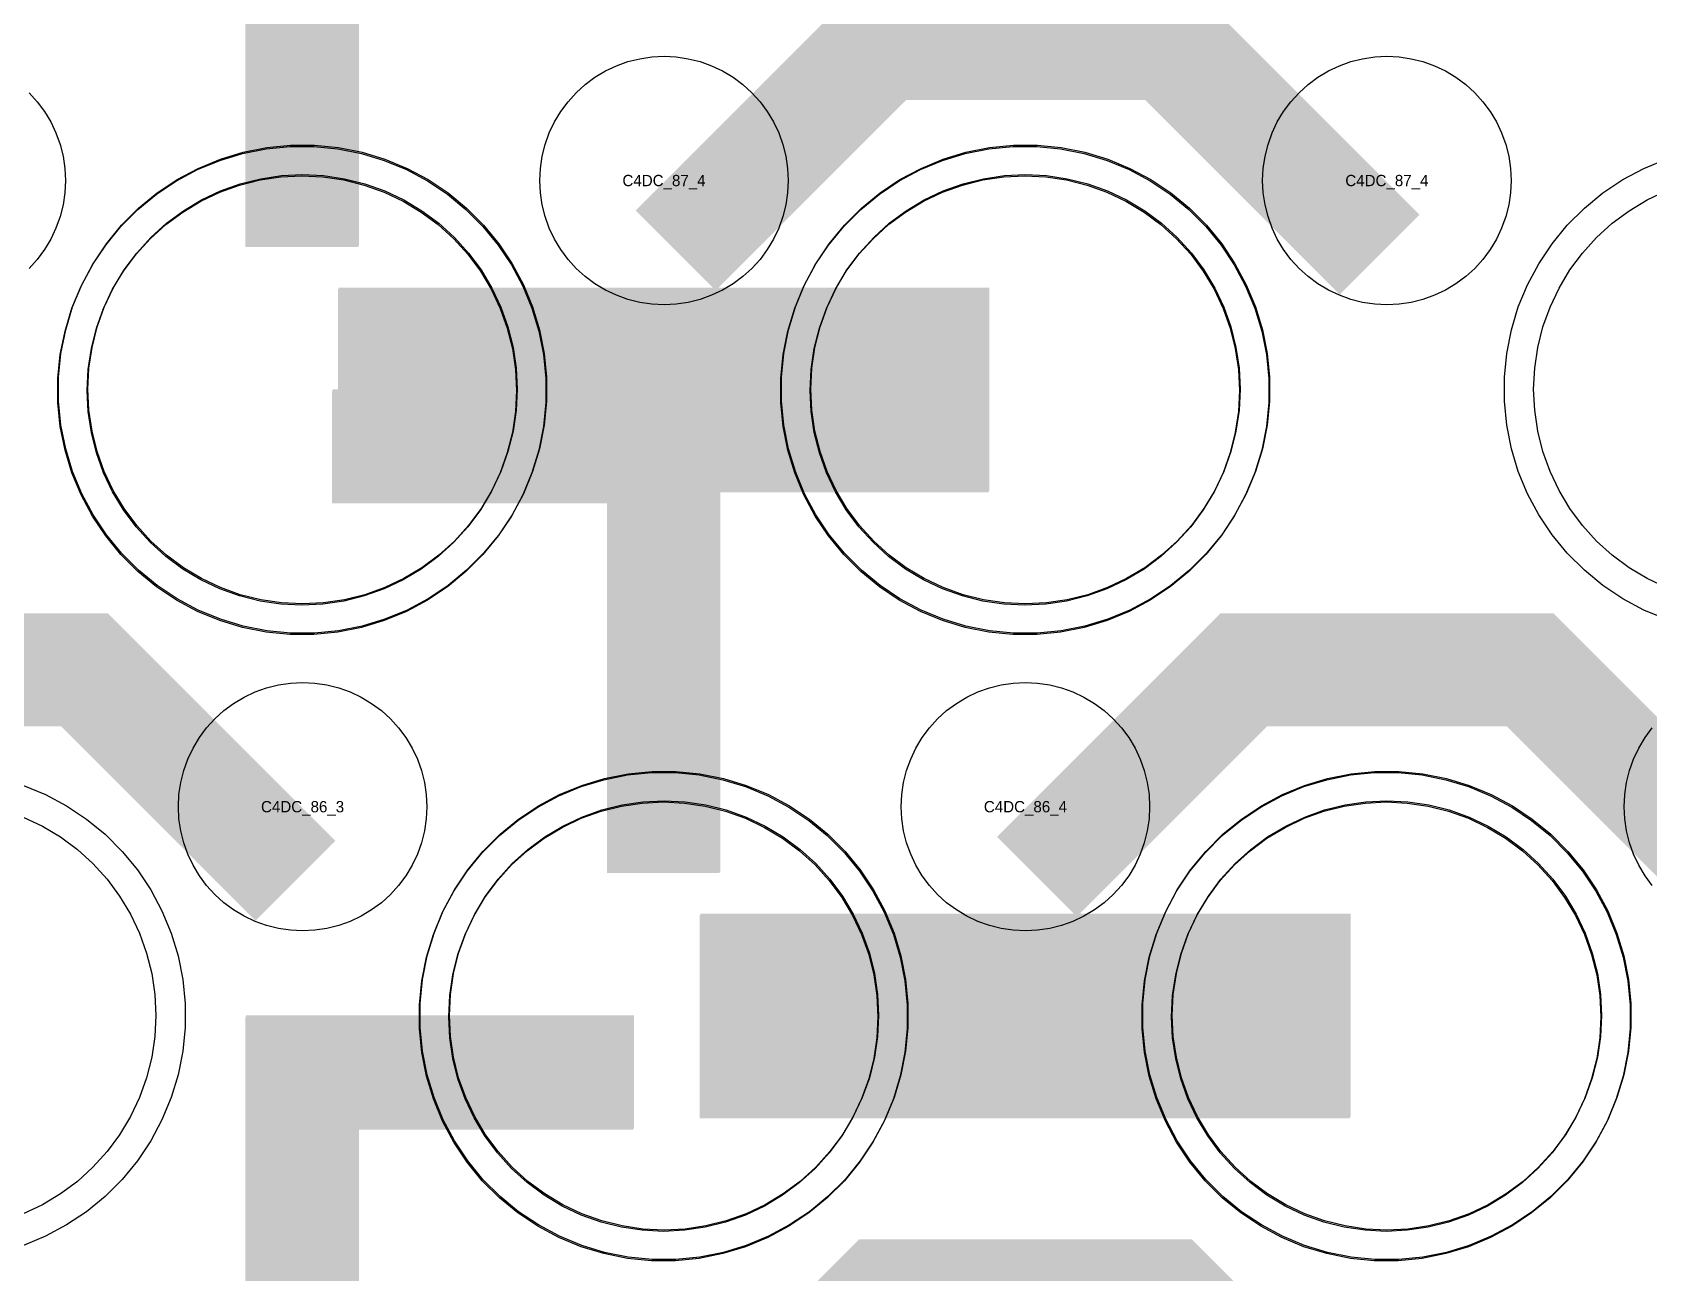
# Model space of a CAD drawing. Extents: x -11880 to 11880, y -14992 to 14992.
# Drawn here: x -10859.8 to -10502.1, y -2980 to -2705.5 of the extents above; entities that cross this region are included whole.
import ezdxf
from ezdxf.enums import TextEntityAlignment as Align

# ---------------------------------------------------------------- set-up
doc = ezdxf.new("R2010")
doc.units = 0
doc.header["$MEASUREMENT"] = 0
for name, color, linetype in [('GDS_775_DT_237', 138, 'CONTINUOUS'), ('RDL1_FS', 34, 'CONTINUOUS'), ('RDL_BS', 160, 'CONTINUOUS')]:
    doc.layers.add(name, color=color, linetype=linetype)

msp = doc.modelspace()

# ---------------------------------------------------------------- linework, layer by layer
at = {"layer": 'RDL1_FS', "color": 241, "true_color": 0xf7abae}
for points in [[(-10800.149, -2832.281), (-10804.806, -2832.052), (-10809.417, -2831.368), (-10813.94, -2830.236), (-10818.33, -2828.664), (-10822.544, -2826.672), (-10826.544, -2824.274), (-10830.289, -2821.496), (-10833.743, -2818.366), (-10836.873, -2814.912), (-10839.651, -2811.167), (-10842.049, -2807.167), (-10844.041, -2802.953), (-10845.613, -2798.563), (-10846.745, -2794.04), (-10847.429, -2789.429), (-10847.658, -2784.772), (-10847.429, -2780.115), (-10846.745, -2775.504), (-10845.613, -2770.981), (-10844.041, -2766.591), (-10842.049, -2762.377), (-10839.651, -2758.377), (-10836.873, -2754.632), (-10833.743, -2751.178), (-10830.289, -2748.048), (-10826.544, -2745.27), (-10822.544, -2742.872), (-10818.33, -2740.88), (-10813.94, -2739.308), (-10809.417, -2738.176), (-10804.806, -2737.492), (-10800.149, -2737.263), (-10795.492, -2737.492), (-10790.881, -2738.176), (-10786.358, -2739.308), (-10781.968, -2740.88), (-10777.754, -2742.872), (-10773.754, -2745.27), (-10770.009, -2748.048), (-10766.555, -2751.178), (-10763.425, -2754.632), (-10760.647, -2758.377), (-10758.249, -2762.377), (-10756.257, -2766.591), (-10754.685, -2770.981), (-10753.553, -2775.504), (-10752.869, -2780.115), (-10752.64, -2784.772), (-10752.869, -2789.429), (-10753.553, -2794.04), (-10754.685, -2798.563), (-10756.257, -2802.953), (-10758.249, -2807.167), (-10760.647, -2811.167), (-10763.425, -2814.912), (-10766.555, -2818.366), (-10770.009, -2821.496), (-10773.754, -2824.274), (-10777.754, -2826.672), (-10781.968, -2828.664), (-10786.358, -2830.236), (-10790.881, -2831.368), (-10795.492, -2832.052)], [(-10640.149, -2832.281), (-10644.806, -2832.052), (-10649.417, -2831.368), (-10653.94, -2830.236), (-10658.33, -2828.664), (-10662.544, -2826.672), (-10666.544, -2824.274), (-10670.289, -2821.496), (-10673.743, -2818.366), (-10676.873, -2814.912), (-10679.651, -2811.167), (-10682.049, -2807.167), (-10684.041, -2802.953), (-10685.613, -2798.563), (-10686.745, -2794.04), (-10687.429, -2789.429), (-10687.658, -2784.772), (-10687.429, -2780.115), (-10686.745, -2775.504), (-10685.613, -2770.981), (-10684.041, -2766.591), (-10682.049, -2762.377), (-10679.651, -2758.377), (-10676.873, -2754.632), (-10673.743, -2751.178), (-10670.289, -2748.048), (-10666.544, -2745.27), (-10662.544, -2742.872), (-10658.33, -2740.88), (-10653.94, -2739.308), (-10649.417, -2738.176), (-10644.806, -2737.492), (-10640.149, -2737.263), (-10635.492, -2737.492), (-10630.881, -2738.176), (-10626.358, -2739.308), (-10621.968, -2740.88), (-10617.754, -2742.872), (-10613.754, -2745.27), (-10610.009, -2748.048), (-10606.555, -2751.178), (-10603.425, -2754.632), (-10600.647, -2758.377), (-10598.249, -2762.377), (-10596.257, -2766.591), (-10594.685, -2770.981), (-10593.553, -2775.504), (-10592.869, -2780.115), (-10592.64, -2784.772), (-10592.869, -2789.429), (-10593.553, -2794.04), (-10594.685, -2798.563), (-10596.257, -2802.953), (-10598.249, -2807.167), (-10600.647, -2811.167), (-10603.425, -2814.912), (-10606.555, -2818.366), (-10610.009, -2821.496), (-10613.754, -2824.274), (-10617.754, -2826.672), (-10621.968, -2828.664), (-10626.358, -2830.236), (-10630.881, -2831.368), (-10635.492, -2832.052)], [(-10720.149, -2970.846), (-10724.806, -2970.617), (-10729.417, -2969.933), (-10733.94, -2968.801), (-10738.33, -2967.229), (-10742.544, -2965.237), (-10746.544, -2962.839), (-10750.289, -2960.061), (-10753.743, -2956.931), (-10756.873, -2953.477), (-10759.651, -2949.732), (-10762.049, -2945.732), (-10764.041, -2941.518), (-10765.613, -2937.128), (-10766.745, -2932.605), (-10767.429, -2927.994), (-10767.658, -2923.337), (-10767.429, -2918.68), (-10766.745, -2914.069), (-10765.613, -2909.546), (-10764.041, -2905.156), (-10762.049, -2900.942), (-10759.651, -2896.942), (-10756.873, -2893.197), (-10753.743, -2889.743), (-10750.289, -2886.613), (-10746.544, -2883.835), (-10742.544, -2881.437), (-10738.33, -2879.445), (-10733.94, -2877.873), (-10729.417, -2876.741), (-10724.806, -2876.057), (-10720.149, -2875.828), (-10715.492, -2876.057), (-10710.881, -2876.741), (-10706.358, -2877.873), (-10701.968, -2879.445), (-10697.754, -2881.437), (-10693.754, -2883.835), (-10690.009, -2886.613), (-10686.555, -2889.743), (-10683.425, -2893.197), (-10680.647, -2896.942), (-10678.249, -2900.942), (-10676.257, -2905.156), (-10674.685, -2909.546), (-10673.553, -2914.069), (-10672.869, -2918.68), (-10672.64, -2923.337), (-10672.869, -2927.994), (-10673.553, -2932.605), (-10674.685, -2937.128), (-10676.257, -2941.518), (-10678.249, -2945.732), (-10680.647, -2949.732), (-10683.425, -2953.477), (-10686.555, -2956.931), (-10690.009, -2960.061), (-10693.754, -2962.839), (-10697.754, -2965.237), (-10701.968, -2967.229), (-10706.358, -2968.801), (-10710.881, -2969.933), (-10715.492, -2970.617)], [(-10560.149, -2970.846), (-10564.806, -2970.617), (-10569.417, -2969.933), (-10573.94, -2968.801), (-10578.33, -2967.229), (-10582.544, -2965.237), (-10586.544, -2962.839), (-10590.289, -2960.061), (-10593.743, -2956.931), (-10596.873, -2953.477), (-10599.651, -2949.732), (-10602.049, -2945.732), (-10604.041, -2941.518), (-10605.613, -2937.128), (-10606.745, -2932.605), (-10607.429, -2927.994), (-10607.658, -2923.337), (-10607.429, -2918.68), (-10606.745, -2914.069), (-10605.613, -2909.546), (-10604.041, -2905.156), (-10602.049, -2900.942), (-10599.651, -2896.942), (-10596.873, -2893.197), (-10593.743, -2889.743), (-10590.289, -2886.613), (-10586.544, -2883.835), (-10582.544, -2881.437), (-10578.33, -2879.445), (-10573.94, -2877.873), (-10569.417, -2876.741), (-10564.806, -2876.057), (-10560.149, -2875.828), (-10555.492, -2876.057), (-10550.881, -2876.741), (-10546.358, -2877.873), (-10541.968, -2879.445), (-10537.754, -2881.437), (-10533.754, -2883.835), (-10530.009, -2886.613), (-10526.555, -2889.743), (-10523.425, -2893.197), (-10520.647, -2896.942), (-10518.249, -2900.942), (-10516.257, -2905.156), (-10514.685, -2909.546), (-10513.553, -2914.069), (-10512.869, -2918.68), (-10512.64, -2923.337), (-10512.869, -2927.994), (-10513.553, -2932.605), (-10514.685, -2937.128), (-10516.257, -2941.518), (-10518.249, -2945.732), (-10520.647, -2949.732), (-10523.425, -2953.477), (-10526.555, -2956.931), (-10530.009, -2960.061), (-10533.754, -2962.839), (-10537.754, -2965.237), (-10541.968, -2967.229), (-10546.358, -2968.801), (-10550.881, -2969.933), (-10555.492, -2970.617)]]:
    msp.add_lwpolyline(points, close=True, dxfattribs=at)
at = {"layer": 'RDL1_FS'}
for points in [[(-10800, -2831.999), (-10804.657, -2831.77), (-10809.268, -2831.086), (-10813.791, -2829.954), (-10818.181, -2828.382), (-10822.395, -2826.39), (-10826.395, -2823.992), (-10830.14, -2821.214), (-10833.594, -2818.084), (-10836.724, -2814.63), (-10839.502, -2810.885), (-10841.9, -2806.885), (-10843.892, -2802.671), (-10845.464, -2798.281), (-10846.596, -2793.758), (-10847.28, -2789.147), (-10847.509, -2784.49), (-10847.28, -2779.833), (-10846.596, -2775.222), (-10845.464, -2770.699), (-10843.892, -2766.309), (-10841.9, -2762.095), (-10839.502, -2758.095), (-10836.724, -2754.35), (-10833.594, -2750.896), (-10830.14, -2747.766), (-10826.395, -2744.988), (-10822.395, -2742.59), (-10818.181, -2740.598), (-10813.791, -2739.026), (-10809.268, -2737.894), (-10804.657, -2737.21), (-10800, -2736.981), (-10795.343, -2737.21), (-10790.732, -2737.894), (-10786.209, -2739.026), (-10781.819, -2740.598), (-10777.605, -2742.59), (-10773.605, -2744.988), (-10769.86, -2747.766), (-10766.406, -2750.896), (-10763.276, -2754.35), (-10760.498, -2758.095), (-10758.1, -2762.095), (-10756.108, -2766.309), (-10754.536, -2770.699), (-10753.404, -2775.222), (-10752.72, -2779.833), (-10752.491, -2784.49), (-10752.72, -2789.147), (-10753.404, -2793.758), (-10754.536, -2798.281), (-10756.108, -2802.671), (-10758.1, -2806.885), (-10760.498, -2810.885), (-10763.276, -2814.63), (-10766.406, -2818.084), (-10769.86, -2821.214), (-10773.605, -2823.992), (-10777.605, -2826.39), (-10781.819, -2828.382), (-10786.209, -2829.954), (-10790.732, -2831.086), (-10795.343, -2831.77)], [(-10640, -2831.999), (-10644.657, -2831.77), (-10649.268, -2831.086), (-10653.791, -2829.954), (-10658.181, -2828.382), (-10662.395, -2826.39), (-10666.395, -2823.992), (-10670.14, -2821.214), (-10673.594, -2818.084), (-10676.724, -2814.63), (-10679.502, -2810.885), (-10681.9, -2806.885), (-10683.892, -2802.671), (-10685.464, -2798.281), (-10686.596, -2793.758), (-10687.28, -2789.147), (-10687.509, -2784.49), (-10687.28, -2779.833), (-10686.596, -2775.222), (-10685.464, -2770.699), (-10683.892, -2766.309), (-10681.9, -2762.095), (-10679.502, -2758.095), (-10676.724, -2754.35), (-10673.594, -2750.896), (-10670.14, -2747.766), (-10666.395, -2744.988), (-10662.395, -2742.59), (-10658.181, -2740.598), (-10653.791, -2739.026), (-10649.268, -2737.894), (-10644.657, -2737.21), (-10640, -2736.981), (-10635.343, -2737.21), (-10630.732, -2737.894), (-10626.209, -2739.026), (-10621.819, -2740.598), (-10617.605, -2742.59), (-10613.605, -2744.988), (-10609.86, -2747.766), (-10606.406, -2750.896), (-10603.276, -2754.35), (-10600.498, -2758.095), (-10598.1, -2762.095), (-10596.108, -2766.309), (-10594.536, -2770.699), (-10593.404, -2775.222), (-10592.72, -2779.833), (-10592.491, -2784.49), (-10592.72, -2789.147), (-10593.404, -2793.758), (-10594.536, -2798.281), (-10596.108, -2802.671), (-10598.1, -2806.885), (-10600.498, -2810.885), (-10603.276, -2814.63), (-10606.406, -2818.084), (-10609.86, -2821.214), (-10613.605, -2823.992), (-10617.605, -2826.39), (-10621.819, -2828.382), (-10626.209, -2829.954), (-10630.732, -2831.086), (-10635.343, -2831.77)], [(-10720, -2970.564), (-10724.657, -2970.335), (-10729.268, -2969.651), (-10733.791, -2968.519), (-10738.181, -2966.947), (-10742.395, -2964.955), (-10746.395, -2962.557), (-10750.14, -2959.779), (-10753.594, -2956.649), (-10756.724, -2953.195), (-10759.502, -2949.45), (-10761.9, -2945.45), (-10763.892, -2941.236), (-10765.464, -2936.846), (-10766.596, -2932.323), (-10767.28, -2927.712), (-10767.509, -2923.055), (-10767.28, -2918.398), (-10766.596, -2913.787), (-10765.464, -2909.264), (-10763.892, -2904.874), (-10761.9, -2900.66), (-10759.502, -2896.66), (-10756.724, -2892.915), (-10753.594, -2889.461), (-10750.14, -2886.331), (-10746.395, -2883.553), (-10742.395, -2881.155), (-10738.181, -2879.163), (-10733.791, -2877.591), (-10729.268, -2876.459), (-10724.657, -2875.775), (-10720, -2875.546), (-10715.343, -2875.775), (-10710.732, -2876.459), (-10706.209, -2877.591), (-10701.819, -2879.163), (-10697.605, -2881.155), (-10693.605, -2883.553), (-10689.86, -2886.331), (-10686.406, -2889.461), (-10683.276, -2892.915), (-10680.498, -2896.66), (-10678.1, -2900.66), (-10676.108, -2904.874), (-10674.536, -2909.264), (-10673.404, -2913.787), (-10672.72, -2918.398), (-10672.491, -2923.055), (-10672.72, -2927.712), (-10673.404, -2932.323), (-10674.536, -2936.846), (-10676.108, -2941.236), (-10678.1, -2945.45), (-10680.498, -2949.45), (-10683.276, -2953.195), (-10686.406, -2956.649), (-10689.86, -2959.779), (-10693.605, -2962.557), (-10697.605, -2964.955), (-10701.819, -2966.947), (-10706.209, -2968.519), (-10710.732, -2969.651), (-10715.343, -2970.335)], [(-10560, -2970.564), (-10564.657, -2970.335), (-10569.268, -2969.651), (-10573.791, -2968.519), (-10578.181, -2966.947), (-10582.395, -2964.955), (-10586.395, -2962.557), (-10590.14, -2959.779), (-10593.594, -2956.649), (-10596.724, -2953.195), (-10599.502, -2949.45), (-10601.9, -2945.45), (-10603.892, -2941.236), (-10605.464, -2936.846), (-10606.596, -2932.323), (-10607.28, -2927.712), (-10607.509, -2923.055), (-10607.28, -2918.398), (-10606.596, -2913.787), (-10605.464, -2909.264), (-10603.892, -2904.874), (-10601.9, -2900.66), (-10599.502, -2896.66), (-10596.724, -2892.915), (-10593.594, -2889.461), (-10590.14, -2886.331), (-10586.395, -2883.553), (-10582.395, -2881.155), (-10578.181, -2879.163), (-10573.791, -2877.591), (-10569.268, -2876.459), (-10564.657, -2875.775), (-10560, -2875.546), (-10555.343, -2875.775), (-10550.732, -2876.459), (-10546.209, -2877.591), (-10541.819, -2879.163), (-10537.605, -2881.155), (-10533.605, -2883.553), (-10529.86, -2886.331), (-10526.406, -2889.461), (-10523.276, -2892.915), (-10520.498, -2896.66), (-10518.1, -2900.66), (-10516.108, -2904.874), (-10514.536, -2909.264), (-10513.404, -2913.787), (-10512.72, -2918.398), (-10512.491, -2923.055), (-10512.72, -2927.712), (-10513.404, -2932.323), (-10514.536, -2936.846), (-10516.108, -2941.236), (-10518.1, -2945.45), (-10520.498, -2949.45), (-10523.276, -2953.195), (-10526.406, -2956.649), (-10529.86, -2959.779), (-10533.605, -2962.557), (-10537.605, -2964.955), (-10541.819, -2966.947), (-10546.209, -2968.519), (-10550.732, -2969.651), (-10555.343, -2970.335)]]:
    msp.add_lwpolyline(points, close=True, dxfattribs=at)
for points in [[(-10498.181, -2828.382), (-10502.395, -2826.39), (-10506.395, -2823.992), (-10510.14, -2821.214), (-10513.594, -2818.084), (-10516.724, -2814.63), (-10519.502, -2810.885), (-10521.9, -2806.885), (-10523.892, -2802.671), (-10525.464, -2798.281), (-10526.596, -2793.758), (-10527.28, -2789.147), (-10527.509, -2784.49), (-10527.28, -2779.833), (-10526.596, -2775.222), (-10525.464, -2770.699), (-10523.892, -2766.309), (-10521.9, -2762.095), (-10519.502, -2758.095), (-10516.724, -2754.35), (-10513.594, -2750.896), (-10510.14, -2747.766), (-10506.395, -2744.988), (-10502.395, -2742.59), (-10498.181, -2740.598)], [(-10861.819, -2879.163), (-10857.605, -2881.155), (-10853.605, -2883.553), (-10849.86, -2886.331), (-10846.406, -2889.461), (-10843.276, -2892.915), (-10840.498, -2896.66), (-10838.1, -2900.66), (-10836.108, -2904.874), (-10834.536, -2909.264), (-10833.404, -2913.787), (-10832.72, -2918.398), (-10832.491, -2923.055), (-10832.72, -2927.712), (-10833.404, -2932.323), (-10834.536, -2936.846), (-10836.108, -2941.236), (-10838.1, -2945.45), (-10840.498, -2949.45), (-10843.276, -2953.195), (-10846.406, -2956.649), (-10849.86, -2959.779), (-10853.605, -2962.557), (-10857.605, -2964.955), (-10861.819, -2966.947)]]:
    msp.add_lwpolyline(points, dxfattribs=at)
for points in [[(-10791.998, -2784.49, 45, 45, 0), (-10719.998, -2784.49, 45, 45, 0)], [(-10719.998, -2784.49, 45, 45, 0), (-10647.998, -2784.49, 45, 45, 0)], [(-10711.998, -2923.055, 45, 45, 0), (-10639.998, -2923.055, 45, 45, 0)], [(-10639.998, -2923.055, 45, 45, 0), (-10567.998, -2923.055, 45, 45, 0)]]:
    msp.add_lwpolyline(points, format="xyseb", dxfattribs=at)
at = {"layer": 'RDL1_FS', "color": 241, "true_color": 0xf7abae}
for points in [[(-10792.147, -2784.772, 45, 45, 0), (-10720.147, -2784.772, 45, 45, 0)], [(-10720.147, -2784.772, 45, 45, 0), (-10648.147, -2784.772, 45, 45, 0)], [(-10712.147, -2923.337, 45, 45, 0), (-10640.147, -2923.337, 45, 45, 0)], [(-10640.147, -2923.337, 45, 45, 0), (-10568.147, -2923.337, 45, 45, 0)]]:
    msp.add_lwpolyline(points, format="xyseb", dxfattribs=at)
at = {"layer": 'RDL_BS', "color": 241, "true_color": 0xf7abae}
for points in [[(-10800.149, -2752.984, 25, 25, 0), (-10800.149, -2646.207, 25, 25, 0)], [(-10800.149, -2752.984, 25, 25, 0), (-10800.149, -2646.207, 25, 25, 0)], [(-10720.149, -2891.549, 25, 25, 0), (-10720.149, -2784.772, 25, 25, 0)], [(-10720.149, -2891.549, 25, 25, 0), (-10720.149, -2784.772, 25, 25, 0)], [(-10707.649, -2797.272, 25, 25, 0), (-10793.482, -2797.272, 25, 25, 0)], [(-10707.649, -2797.272, 25, 25, 0), (-10772.316, -2797.272, 25, 25, 0)], [(-10800.149, -3030.114, 25, 25, 0), (-10800.149, -2923.337, 25, 25, 0)], [(-10800.149, -3030.114, 25, 25, 0), (-10800.149, -2923.337, 25, 25, 0)], [(-10812.649, -2935.837, 25, 25, 0), (-10747.982, -2935.837, 25, 25, 0)], [(-10812.649, -2935.837, 25, 25, 0), (-10726.816, -2935.837, 25, 25, 0)]]:
    msp.add_lwpolyline(points, format="xyseb", dxfattribs=at)
at = {"layer": 'RDL_BS'}
for points in [[(-10800, -2752.702, 25, 25, 0), (-10800, -2645.925, 25, 25, 0)], [(-10800, -2752.702, 25, 25, 0), (-10800, -2645.925, 25, 25, 0)], [(-10717.438, -2753.804, 25, 25, 0), (-10671.623, -2707.989, 25, 25, 0), (-10638.07, -2707.989, 25, 25, 0)], [(-10561.599, -2754.703, 25, 25, 0), (-10608.313, -2707.989, 25, 25, 0), (-10638.071, -2707.989, 25, 25, 0)], [(-10720, -2891.267, 25, 25, 0), (-10720, -2784.49, 25, 25, 0)], [(-10720, -2891.267, 25, 25, 0), (-10720, -2784.49, 25, 25, 0)], [(-10707.5, -2796.99, 25, 25, 0), (-10793.333, -2796.99, 25, 25, 0)], [(-10707.5, -2796.99, 25, 25, 0), (-10772.167, -2796.99, 25, 25, 0)], [(-10801.599, -2893.268, 25, 25, 0), (-10848.313, -2846.554, 25, 25, 0), (-10878.071, -2846.554, 25, 25, 0)], [(-10637.438, -2892.369, 25, 25, 0), (-10591.623, -2846.554, 25, 25, 0), (-10558.07, -2846.554, 25, 25, 0)], [(-10481.599, -2893.268, 25, 25, 0), (-10528.313, -2846.554, 25, 25, 0), (-10558.071, -2846.554, 25, 25, 0)], [(-10800, -3029.832, 25, 25, 0), (-10800, -2923.055, 25, 25, 0)], [(-10800, -3029.832, 25, 25, 0), (-10800, -2923.055, 25, 25, 0)], [(-10812.5, -2935.555, 25, 25, 0), (-10747.833, -2935.555, 25, 25, 0)], [(-10812.5, -2935.555, 25, 25, 0), (-10726.667, -2935.555, 25, 25, 0)], [(-10717.438, -3030.934, 25, 25, 0), (-10671.623, -2985.119, 25, 25, 0), (-10638.07, -2985.119, 25, 25, 0)], [(-10561.599, -3031.833, 25, 25, 0), (-10608.313, -2985.119, 25, 25, 0), (-10638.071, -2985.119, 25, 25, 0)]]:
    msp.add_lwpolyline(points, format="xyseb", dxfattribs=at)
for points in [[(-10720, -2765.796), (-10722.693, -2765.664), (-10725.365, -2765.268), (-10727.984, -2764.611), (-10730.519, -2763.704), (-10732.956, -2762.552), (-10735.28, -2761.159), (-10737.443, -2759.556), (-10739.442, -2757.744), (-10741.254, -2755.745), (-10742.857, -2753.582), (-10744.25, -2751.258), (-10745.402, -2748.821), (-10746.309, -2746.286), (-10746.966, -2743.667), (-10747.362, -2740.995), (-10747.494, -2738.302), (-10747.362, -2735.609), (-10746.966, -2732.937), (-10746.309, -2730.318), (-10745.402, -2727.783), (-10744.25, -2725.346), (-10742.857, -2723.022), (-10741.254, -2720.859), (-10739.442, -2718.86), (-10737.443, -2717.048), (-10735.28, -2715.445), (-10732.956, -2714.052), (-10730.519, -2712.9), (-10727.984, -2711.993), (-10725.365, -2711.336), (-10722.693, -2710.94), (-10720, -2710.808), (-10717.307, -2710.94), (-10714.635, -2711.336), (-10712.016, -2711.993), (-10709.481, -2712.9), (-10707.044, -2714.052), (-10704.72, -2715.445), (-10702.557, -2717.048), (-10700.558, -2718.86), (-10698.746, -2720.859), (-10697.143, -2723.022), (-10695.75, -2725.346), (-10694.598, -2727.783), (-10693.691, -2730.318), (-10693.034, -2732.937), (-10692.638, -2735.609), (-10692.506, -2738.302), (-10692.638, -2740.995), (-10693.034, -2743.667), (-10693.691, -2746.286), (-10694.598, -2748.821), (-10695.75, -2751.258), (-10697.143, -2753.582), (-10698.746, -2755.745), (-10700.558, -2757.744), (-10702.557, -2759.556), (-10704.72, -2761.159), (-10707.044, -2762.552), (-10709.481, -2763.704), (-10712.016, -2764.611), (-10714.635, -2765.268), (-10717.307, -2765.664)], [(-10560, -2765.796), (-10562.693, -2765.664), (-10565.365, -2765.268), (-10567.984, -2764.611), (-10570.519, -2763.704), (-10572.956, -2762.552), (-10575.28, -2761.159), (-10577.443, -2759.556), (-10579.442, -2757.744), (-10581.254, -2755.745), (-10582.857, -2753.582), (-10584.25, -2751.258), (-10585.402, -2748.821), (-10586.309, -2746.286), (-10586.966, -2743.667), (-10587.362, -2740.995), (-10587.494, -2738.302), (-10587.362, -2735.609), (-10586.966, -2732.937), (-10586.309, -2730.318), (-10585.402, -2727.783), (-10584.25, -2725.346), (-10582.857, -2723.022), (-10581.254, -2720.859), (-10579.442, -2718.86), (-10577.443, -2717.048), (-10575.28, -2715.445), (-10572.956, -2714.052), (-10570.519, -2712.9), (-10567.984, -2711.993), (-10565.365, -2711.336), (-10562.693, -2710.94), (-10560, -2710.808), (-10557.307, -2710.94), (-10554.635, -2711.336), (-10552.016, -2711.993), (-10549.481, -2712.9), (-10547.044, -2714.052), (-10544.72, -2715.445), (-10542.557, -2717.048), (-10540.558, -2718.86), (-10538.746, -2720.859), (-10537.143, -2723.022), (-10535.75, -2725.346), (-10534.598, -2727.783), (-10533.691, -2730.318), (-10533.034, -2732.937), (-10532.638, -2735.609), (-10532.506, -2738.302), (-10532.638, -2740.995), (-10533.034, -2743.667), (-10533.691, -2746.286), (-10534.598, -2748.821), (-10535.75, -2751.258), (-10537.143, -2753.582), (-10538.746, -2755.745), (-10540.558, -2757.744), (-10542.557, -2759.556), (-10544.72, -2761.159), (-10547.044, -2762.552), (-10549.481, -2763.704), (-10552.016, -2764.611), (-10554.635, -2765.268), (-10557.307, -2765.664)], [(-10802.644, -2838.49), (-10807.938, -2837.973), (-10813.165, -2836.927), (-10818.205, -2835.396), (-10823.115, -2833.365), (-10827.777, -2830.873), (-10832.191, -2827.926), (-10836.292, -2824.564), (-10840.074, -2820.782), (-10843.436, -2816.681), (-10846.383, -2812.267), (-10848.875, -2807.605), (-10850.906, -2802.695), (-10852.437, -2797.655), (-10853.483, -2792.428), (-10854, -2787.134), (-10854, -2781.846), (-10853.483, -2776.552), (-10852.437, -2771.325), (-10850.906, -2766.285), (-10848.875, -2761.375), (-10846.383, -2756.713), (-10843.436, -2752.299), (-10840.074, -2748.198), (-10836.292, -2744.416), (-10832.191, -2741.054), (-10827.777, -2738.107), (-10823.115, -2735.615), (-10818.205, -2733.584), (-10813.165, -2732.053), (-10807.938, -2731.007), (-10802.644, -2730.49), (-10797.356, -2730.49), (-10792.062, -2731.007), (-10786.835, -2732.053), (-10781.795, -2733.584), (-10776.885, -2735.615), (-10772.223, -2738.107), (-10767.809, -2741.054), (-10763.708, -2744.416), (-10759.926, -2748.198), (-10756.564, -2752.299), (-10753.617, -2756.713), (-10751.125, -2761.375), (-10749.094, -2766.285), (-10747.563, -2771.325), (-10746.517, -2776.552), (-10746, -2781.846), (-10746, -2787.134), (-10746.517, -2792.428), (-10747.563, -2797.655), (-10749.094, -2802.695), (-10751.125, -2807.605), (-10753.617, -2812.267), (-10756.564, -2816.681), (-10759.926, -2820.782), (-10763.708, -2824.564), (-10767.809, -2827.926), (-10772.223, -2830.873), (-10776.885, -2833.365), (-10781.795, -2835.396), (-10786.835, -2836.927), (-10792.062, -2837.973), (-10797.356, -2838.49)], [(-10642.644, -2838.49), (-10647.938, -2837.973), (-10653.165, -2836.927), (-10658.205, -2835.396), (-10663.115, -2833.365), (-10667.777, -2830.873), (-10672.191, -2827.926), (-10676.292, -2824.564), (-10680.074, -2820.782), (-10683.436, -2816.681), (-10686.383, -2812.267), (-10688.875, -2807.605), (-10690.906, -2802.695), (-10692.437, -2797.655), (-10693.483, -2792.428), (-10694, -2787.134), (-10694, -2781.846), (-10693.483, -2776.552), (-10692.437, -2771.325), (-10690.906, -2766.285), (-10688.875, -2761.375), (-10686.383, -2756.713), (-10683.436, -2752.299), (-10680.074, -2748.198), (-10676.292, -2744.416), (-10672.191, -2741.054), (-10667.777, -2738.107), (-10663.115, -2735.615), (-10658.205, -2733.584), (-10653.165, -2732.053), (-10647.938, -2731.007), (-10642.644, -2730.49), (-10637.356, -2730.49), (-10632.062, -2731.007), (-10626.835, -2732.053), (-10621.795, -2733.584), (-10616.885, -2735.615), (-10612.223, -2738.107), (-10607.809, -2741.054), (-10603.708, -2744.416), (-10599.926, -2748.198), (-10596.564, -2752.299), (-10593.617, -2756.713), (-10591.125, -2761.375), (-10589.094, -2766.285), (-10587.563, -2771.325), (-10586.517, -2776.552), (-10586, -2781.846), (-10586, -2787.134), (-10586.517, -2792.428), (-10587.563, -2797.655), (-10589.094, -2802.695), (-10591.125, -2807.605), (-10593.617, -2812.267), (-10596.564, -2816.681), (-10599.926, -2820.782), (-10603.708, -2824.564), (-10607.809, -2827.926), (-10612.223, -2830.873), (-10616.885, -2833.365), (-10621.795, -2835.396), (-10626.835, -2836.927), (-10632.062, -2837.973), (-10637.356, -2838.49)], [(-10800, -2904.361), (-10802.693, -2904.229), (-10805.365, -2903.833), (-10807.984, -2903.176), (-10810.519, -2902.269), (-10812.956, -2901.117), (-10815.28, -2899.724), (-10817.443, -2898.121), (-10819.442, -2896.309), (-10821.254, -2894.31), (-10822.857, -2892.147), (-10824.25, -2889.823), (-10825.402, -2887.386), (-10826.309, -2884.851), (-10826.966, -2882.232), (-10827.362, -2879.56), (-10827.494, -2876.867), (-10827.362, -2874.174), (-10826.966, -2871.502), (-10826.309, -2868.883), (-10825.402, -2866.348), (-10824.25, -2863.911), (-10822.857, -2861.587), (-10821.254, -2859.424), (-10819.442, -2857.425), (-10817.443, -2855.613), (-10815.28, -2854.01), (-10812.956, -2852.617), (-10810.519, -2851.465), (-10807.984, -2850.558), (-10805.365, -2849.901), (-10802.693, -2849.505), (-10800, -2849.373), (-10797.307, -2849.505), (-10794.635, -2849.901), (-10792.016, -2850.558), (-10789.481, -2851.465), (-10787.044, -2852.617), (-10784.72, -2854.01), (-10782.557, -2855.613), (-10780.558, -2857.425), (-10778.746, -2859.424), (-10777.143, -2861.587), (-10775.75, -2863.911), (-10774.598, -2866.348), (-10773.691, -2868.883), (-10773.034, -2871.502), (-10772.638, -2874.174), (-10772.506, -2876.867), (-10772.638, -2879.56), (-10773.034, -2882.232), (-10773.691, -2884.851), (-10774.598, -2887.386), (-10775.75, -2889.823), (-10777.143, -2892.147), (-10778.746, -2894.31), (-10780.558, -2896.309), (-10782.557, -2898.121), (-10784.72, -2899.724), (-10787.044, -2901.117), (-10789.481, -2902.269), (-10792.016, -2903.176), (-10794.635, -2903.833), (-10797.307, -2904.229)], [(-10640, -2904.361), (-10642.693, -2904.229), (-10645.365, -2903.833), (-10647.984, -2903.176), (-10650.519, -2902.269), (-10652.956, -2901.117), (-10655.28, -2899.724), (-10657.443, -2898.121), (-10659.442, -2896.309), (-10661.254, -2894.31), (-10662.857, -2892.147), (-10664.25, -2889.823), (-10665.402, -2887.386), (-10666.309, -2884.851), (-10666.966, -2882.232), (-10667.362, -2879.56), (-10667.494, -2876.867), (-10667.362, -2874.174), (-10666.966, -2871.502), (-10666.309, -2868.883), (-10665.402, -2866.348), (-10664.25, -2863.911), (-10662.857, -2861.587), (-10661.254, -2859.424), (-10659.442, -2857.425), (-10657.443, -2855.613), (-10655.28, -2854.01), (-10652.956, -2852.617), (-10650.519, -2851.465), (-10647.984, -2850.558), (-10645.365, -2849.901), (-10642.693, -2849.505), (-10640, -2849.373), (-10637.307, -2849.505), (-10634.635, -2849.901), (-10632.016, -2850.558), (-10629.481, -2851.465), (-10627.044, -2852.617), (-10624.72, -2854.01), (-10622.557, -2855.613), (-10620.558, -2857.425), (-10618.746, -2859.424), (-10617.143, -2861.587), (-10615.75, -2863.911), (-10614.598, -2866.348), (-10613.691, -2868.883), (-10613.034, -2871.502), (-10612.638, -2874.174), (-10612.506, -2876.867), (-10612.638, -2879.56), (-10613.034, -2882.232), (-10613.691, -2884.851), (-10614.598, -2887.386), (-10615.75, -2889.823), (-10617.143, -2892.147), (-10618.746, -2894.31), (-10620.558, -2896.309), (-10622.557, -2898.121), (-10624.72, -2899.724), (-10627.044, -2901.117), (-10629.481, -2902.269), (-10632.016, -2903.176), (-10634.635, -2903.833), (-10637.307, -2904.229)], [(-10722.644, -2977.055), (-10727.938, -2976.538), (-10733.165, -2975.492), (-10738.205, -2973.961), (-10743.115, -2971.93), (-10747.777, -2969.438), (-10752.191, -2966.491), (-10756.292, -2963.129), (-10760.074, -2959.347), (-10763.436, -2955.246), (-10766.383, -2950.832), (-10768.875, -2946.17), (-10770.906, -2941.26), (-10772.437, -2936.22), (-10773.483, -2930.993), (-10774, -2925.699), (-10774, -2920.411), (-10773.483, -2915.117), (-10772.437, -2909.89), (-10770.906, -2904.85), (-10768.875, -2899.94), (-10766.383, -2895.278), (-10763.436, -2890.864), (-10760.074, -2886.763), (-10756.292, -2882.981), (-10752.191, -2879.619), (-10747.777, -2876.672), (-10743.115, -2874.18), (-10738.205, -2872.149), (-10733.165, -2870.618), (-10727.938, -2869.572), (-10722.644, -2869.055), (-10717.356, -2869.055), (-10712.062, -2869.572), (-10706.835, -2870.618), (-10701.795, -2872.149), (-10696.885, -2874.18), (-10692.223, -2876.672), (-10687.809, -2879.619), (-10683.708, -2882.981), (-10679.926, -2886.763), (-10676.564, -2890.864), (-10673.617, -2895.278), (-10671.125, -2899.94), (-10669.094, -2904.85), (-10667.563, -2909.89), (-10666.517, -2915.117), (-10666, -2920.411), (-10666, -2925.699), (-10666.517, -2930.993), (-10667.563, -2936.22), (-10669.094, -2941.26), (-10671.125, -2946.17), (-10673.617, -2950.832), (-10676.564, -2955.246), (-10679.926, -2959.347), (-10683.708, -2963.129), (-10687.809, -2966.491), (-10692.223, -2969.438), (-10696.885, -2971.93), (-10701.795, -2973.961), (-10706.835, -2975.492), (-10712.062, -2976.538), (-10717.356, -2977.055)], [(-10562.644, -2977.055), (-10567.938, -2976.538), (-10573.165, -2975.492), (-10578.205, -2973.961), (-10583.115, -2971.93), (-10587.777, -2969.438), (-10592.191, -2966.491), (-10596.292, -2963.129), (-10600.074, -2959.347), (-10603.436, -2955.246), (-10606.383, -2950.832), (-10608.875, -2946.17), (-10610.906, -2941.26), (-10612.437, -2936.22), (-10613.483, -2930.993), (-10614, -2925.699), (-10614, -2920.411), (-10613.483, -2915.117), (-10612.437, -2909.89), (-10610.906, -2904.85), (-10608.875, -2899.94), (-10606.383, -2895.278), (-10603.436, -2890.864), (-10600.074, -2886.763), (-10596.292, -2882.981), (-10592.191, -2879.619), (-10587.777, -2876.672), (-10583.115, -2874.18), (-10578.205, -2872.149), (-10573.165, -2870.618), (-10567.938, -2869.572), (-10562.644, -2869.055), (-10557.356, -2869.055), (-10552.062, -2869.572), (-10546.835, -2870.618), (-10541.795, -2872.149), (-10536.885, -2874.18), (-10532.223, -2876.672), (-10527.809, -2879.619), (-10523.708, -2882.981), (-10519.926, -2886.763), (-10516.564, -2890.864), (-10513.617, -2895.278), (-10511.125, -2899.94), (-10509.094, -2904.85), (-10507.563, -2909.89), (-10506.517, -2915.117), (-10506, -2920.411), (-10506, -2925.699), (-10506.517, -2930.993), (-10507.563, -2936.22), (-10509.094, -2941.26), (-10511.125, -2946.17), (-10513.617, -2950.832), (-10516.564, -2955.246), (-10519.926, -2959.347), (-10523.708, -2963.129), (-10527.809, -2966.491), (-10532.223, -2969.438), (-10536.885, -2971.93), (-10541.795, -2973.961), (-10546.835, -2975.492), (-10552.062, -2976.538), (-10557.356, -2977.055)]]:
    msp.add_lwpolyline(points, close=True, dxfattribs=at)
for points in [[(-10860.558, -2718.86), (-10858.746, -2720.859), (-10857.143, -2723.022), (-10855.75, -2725.346), (-10854.598, -2727.783), (-10853.691, -2730.318), (-10853.034, -2732.937), (-10852.638, -2735.609), (-10852.506, -2738.302), (-10852.638, -2740.995), (-10853.034, -2743.667), (-10853.691, -2746.286), (-10854.598, -2748.821), (-10855.75, -2751.258), (-10857.143, -2753.582), (-10858.746, -2755.745), (-10860.558, -2757.744)], [(-10498.205, -2835.396), (-10503.115, -2833.365), (-10507.777, -2830.873), (-10512.191, -2827.926), (-10516.292, -2824.564), (-10520.074, -2820.782), (-10523.436, -2816.681), (-10526.383, -2812.267), (-10528.875, -2807.605), (-10530.906, -2802.695), (-10532.437, -2797.655), (-10533.483, -2792.428), (-10534, -2787.134), (-10534, -2781.846), (-10533.483, -2776.552), (-10532.437, -2771.325), (-10530.906, -2766.285), (-10528.875, -2761.375), (-10526.383, -2756.713), (-10523.436, -2752.299), (-10520.074, -2748.198), (-10516.292, -2744.416), (-10512.191, -2741.054), (-10507.777, -2738.107), (-10503.115, -2735.615), (-10498.205, -2733.584)], [(-10501.254, -2894.31), (-10502.857, -2892.147), (-10504.25, -2889.823), (-10505.402, -2887.386), (-10506.309, -2884.851), (-10506.966, -2882.232), (-10507.362, -2879.56), (-10507.494, -2876.867), (-10507.362, -2874.174), (-10506.966, -2871.502), (-10506.309, -2868.883), (-10505.402, -2866.348), (-10504.25, -2863.911), (-10502.857, -2861.587), (-10501.254, -2859.424)], [(-10861.795, -2872.149), (-10856.885, -2874.18), (-10852.223, -2876.672), (-10847.809, -2879.619), (-10843.708, -2882.981), (-10839.926, -2886.763), (-10836.564, -2890.864), (-10833.617, -2895.278), (-10831.125, -2899.94), (-10829.094, -2904.85), (-10827.563, -2909.89), (-10826.517, -2915.117), (-10826, -2920.411), (-10826, -2925.699), (-10826.517, -2930.993), (-10827.563, -2936.22), (-10829.094, -2941.26), (-10831.125, -2946.17), (-10833.617, -2950.832), (-10836.564, -2955.246), (-10839.926, -2959.347), (-10843.708, -2963.129), (-10847.809, -2966.491), (-10852.223, -2969.438), (-10856.885, -2971.93), (-10861.795, -2973.961)]]:
    msp.add_lwpolyline(points, dxfattribs=at)
at = {"layer": 'RDL_BS', "color": 241, "true_color": 0xf7abae}
for points in [[(-10802.793, -2838.772), (-10808.087, -2838.255), (-10813.314, -2837.209), (-10818.354, -2835.678), (-10823.264, -2833.647), (-10827.926, -2831.155), (-10832.34, -2828.208), (-10836.441, -2824.846), (-10840.223, -2821.064), (-10843.585, -2816.963), (-10846.532, -2812.549), (-10849.024, -2807.887), (-10851.055, -2802.977), (-10852.586, -2797.937), (-10853.632, -2792.71), (-10854.149, -2787.416), (-10854.149, -2782.128), (-10853.632, -2776.834), (-10852.586, -2771.607), (-10851.055, -2766.567), (-10849.024, -2761.657), (-10846.532, -2756.995), (-10843.585, -2752.581), (-10840.223, -2748.48), (-10836.441, -2744.698), (-10832.34, -2741.336), (-10827.926, -2738.389), (-10823.264, -2735.897), (-10818.354, -2733.866), (-10813.314, -2732.335), (-10808.087, -2731.289), (-10802.793, -2730.772), (-10797.505, -2730.772), (-10792.211, -2731.289), (-10786.984, -2732.335), (-10781.944, -2733.866), (-10777.034, -2735.897), (-10772.372, -2738.389), (-10767.958, -2741.336), (-10763.857, -2744.698), (-10760.075, -2748.48), (-10756.713, -2752.581), (-10753.766, -2756.995), (-10751.274, -2761.657), (-10749.243, -2766.567), (-10747.712, -2771.607), (-10746.666, -2776.834), (-10746.149, -2782.128), (-10746.149, -2787.416), (-10746.666, -2792.71), (-10747.712, -2797.937), (-10749.243, -2802.977), (-10751.274, -2807.887), (-10753.766, -2812.549), (-10756.713, -2816.963), (-10760.075, -2821.064), (-10763.857, -2824.846), (-10767.958, -2828.208), (-10772.372, -2831.155), (-10777.034, -2833.647), (-10781.944, -2835.678), (-10786.984, -2837.209), (-10792.211, -2838.255), (-10797.505, -2838.772)], [(-10642.793, -2838.772), (-10648.087, -2838.255), (-10653.314, -2837.209), (-10658.354, -2835.678), (-10663.264, -2833.647), (-10667.926, -2831.155), (-10672.34, -2828.208), (-10676.441, -2824.846), (-10680.223, -2821.064), (-10683.585, -2816.963), (-10686.532, -2812.549), (-10689.024, -2807.887), (-10691.055, -2802.977), (-10692.586, -2797.937), (-10693.632, -2792.71), (-10694.149, -2787.416), (-10694.149, -2782.128), (-10693.632, -2776.834), (-10692.586, -2771.607), (-10691.055, -2766.567), (-10689.024, -2761.657), (-10686.532, -2756.995), (-10683.585, -2752.581), (-10680.223, -2748.48), (-10676.441, -2744.698), (-10672.34, -2741.336), (-10667.926, -2738.389), (-10663.264, -2735.897), (-10658.354, -2733.866), (-10653.314, -2732.335), (-10648.087, -2731.289), (-10642.793, -2730.772), (-10637.505, -2730.772), (-10632.211, -2731.289), (-10626.984, -2732.335), (-10621.944, -2733.866), (-10617.034, -2735.897), (-10612.372, -2738.389), (-10607.958, -2741.336), (-10603.857, -2744.698), (-10600.075, -2748.48), (-10596.713, -2752.581), (-10593.766, -2756.995), (-10591.274, -2761.657), (-10589.243, -2766.567), (-10587.712, -2771.607), (-10586.666, -2776.834), (-10586.149, -2782.128), (-10586.149, -2787.416), (-10586.666, -2792.71), (-10587.712, -2797.937), (-10589.243, -2802.977), (-10591.274, -2807.887), (-10593.766, -2812.549), (-10596.713, -2816.963), (-10600.075, -2821.064), (-10603.857, -2824.846), (-10607.958, -2828.208), (-10612.372, -2831.155), (-10617.034, -2833.647), (-10621.944, -2835.678), (-10626.984, -2837.209), (-10632.211, -2838.255), (-10637.505, -2838.772)], [(-10722.793, -2977.337), (-10728.087, -2976.82), (-10733.314, -2975.774), (-10738.354, -2974.243), (-10743.264, -2972.212), (-10747.926, -2969.72), (-10752.34, -2966.773), (-10756.441, -2963.411), (-10760.223, -2959.629), (-10763.585, -2955.528), (-10766.532, -2951.114), (-10769.024, -2946.452), (-10771.055, -2941.542), (-10772.586, -2936.502), (-10773.632, -2931.275), (-10774.149, -2925.981), (-10774.149, -2920.693), (-10773.632, -2915.399), (-10772.586, -2910.172), (-10771.055, -2905.132), (-10769.024, -2900.222), (-10766.532, -2895.56), (-10763.585, -2891.146), (-10760.223, -2887.045), (-10756.441, -2883.263), (-10752.34, -2879.901), (-10747.926, -2876.954), (-10743.264, -2874.462), (-10738.354, -2872.431), (-10733.314, -2870.9), (-10728.087, -2869.854), (-10722.793, -2869.337), (-10717.505, -2869.337), (-10712.211, -2869.854), (-10706.984, -2870.9), (-10701.944, -2872.431), (-10697.034, -2874.462), (-10692.372, -2876.954), (-10687.958, -2879.901), (-10683.857, -2883.263), (-10680.075, -2887.045), (-10676.713, -2891.146), (-10673.766, -2895.56), (-10671.274, -2900.222), (-10669.243, -2905.132), (-10667.712, -2910.172), (-10666.666, -2915.399), (-10666.149, -2920.693), (-10666.149, -2925.981), (-10666.666, -2931.275), (-10667.712, -2936.502), (-10669.243, -2941.542), (-10671.274, -2946.452), (-10673.766, -2951.114), (-10676.713, -2955.528), (-10680.075, -2959.629), (-10683.857, -2963.411), (-10687.958, -2966.773), (-10692.372, -2969.72), (-10697.034, -2972.212), (-10701.944, -2974.243), (-10706.984, -2975.774), (-10712.211, -2976.82), (-10717.505, -2977.337)], [(-10562.793, -2977.337), (-10568.087, -2976.82), (-10573.314, -2975.774), (-10578.354, -2974.243), (-10583.264, -2972.212), (-10587.926, -2969.72), (-10592.34, -2966.773), (-10596.441, -2963.411), (-10600.223, -2959.629), (-10603.585, -2955.528), (-10606.532, -2951.114), (-10609.024, -2946.452), (-10611.055, -2941.542), (-10612.586, -2936.502), (-10613.632, -2931.275), (-10614.149, -2925.981), (-10614.149, -2920.693), (-10613.632, -2915.399), (-10612.586, -2910.172), (-10611.055, -2905.132), (-10609.024, -2900.222), (-10606.532, -2895.56), (-10603.585, -2891.146), (-10600.223, -2887.045), (-10596.441, -2883.263), (-10592.34, -2879.901), (-10587.926, -2876.954), (-10583.264, -2874.462), (-10578.354, -2872.431), (-10573.314, -2870.9), (-10568.087, -2869.854), (-10562.793, -2869.337), (-10557.505, -2869.337), (-10552.211, -2869.854), (-10546.984, -2870.9), (-10541.944, -2872.431), (-10537.034, -2874.462), (-10532.372, -2876.954), (-10527.958, -2879.901), (-10523.857, -2883.263), (-10520.075, -2887.045), (-10516.713, -2891.146), (-10513.766, -2895.56), (-10511.274, -2900.222), (-10509.243, -2905.132), (-10507.712, -2910.172), (-10506.666, -2915.399), (-10506.149, -2920.693), (-10506.149, -2925.981), (-10506.666, -2931.275), (-10507.712, -2936.502), (-10509.243, -2941.542), (-10511.274, -2946.452), (-10513.766, -2951.114), (-10516.713, -2955.528), (-10520.075, -2959.629), (-10523.857, -2963.411), (-10527.958, -2966.773), (-10532.372, -2969.72), (-10537.034, -2972.212), (-10541.944, -2974.243), (-10546.984, -2975.774), (-10552.211, -2976.82), (-10557.505, -2977.337)]]:
    msp.add_lwpolyline(points, close=True, dxfattribs=at)

# ---------------------------------------------------------------- texts
at = {"layer": 'GDS_775_DT_237'}
for s, p in [('C4DC_87_4', (-10720, -2738.302)), ('C4DC_87_4', (-10720, -2738.302)), ('C4DC_87_4', (-10560, -2738.302)), ('C4DC_87_4', (-10560, -2738.302)), ('C4DC_86_3', (-10800, -2876.867)), ('C4DC_86_3', (-10800, -2876.867)), ('C4DC_86_4', (-10640, -2876.867)), ('C4DC_86_4', (-10640, -2876.867))]:
    msp.add_text(s, height=2.5, dxfattribs=at).set_placement(p, align=Align.MIDDLE_CENTER)

doc.saveas('drawing.dxf')
